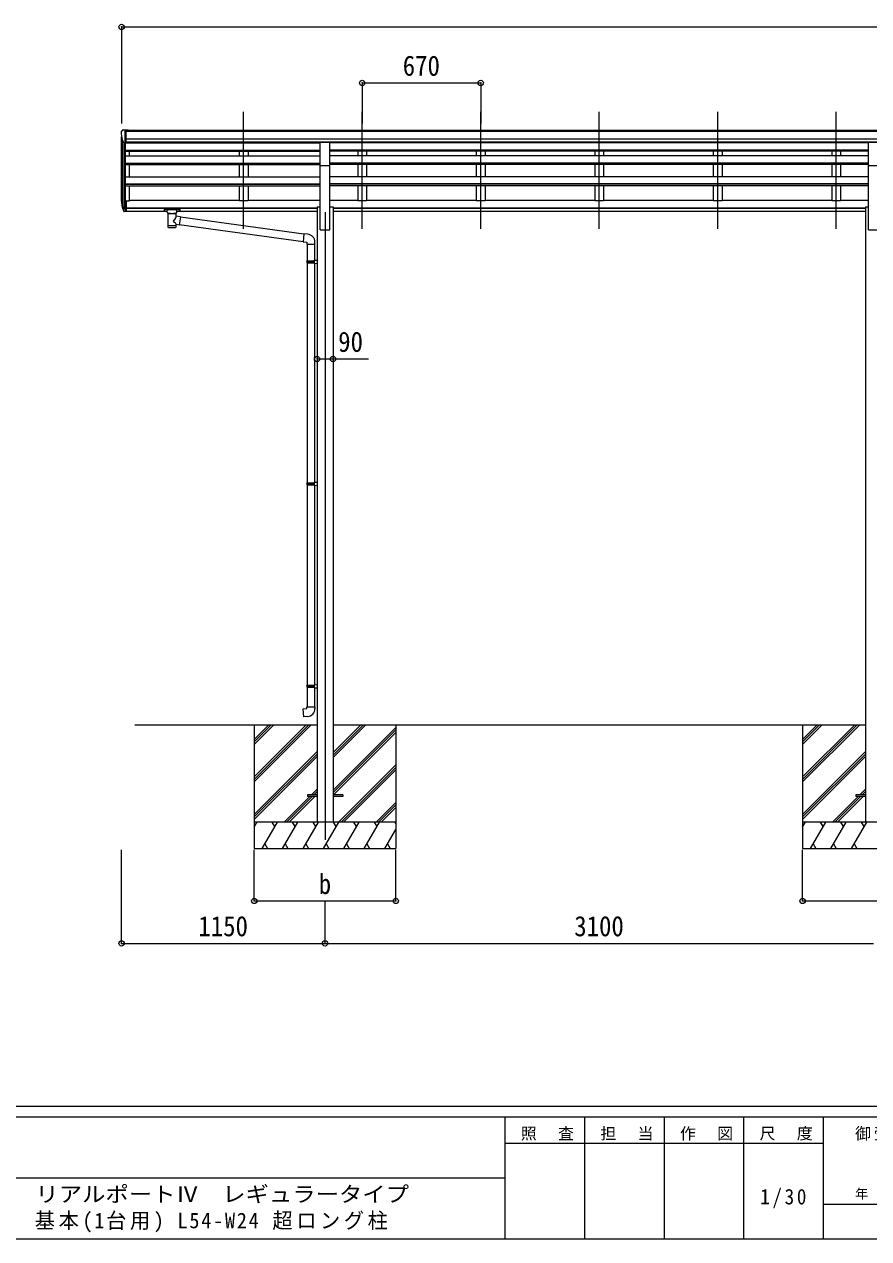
# Model space of a CAD drawing. Units: millimetres at full size, sheet at 1:30. Extents: x -8385 to 8479, y -5853 to 5787.
# Drawn here: x 31 to 4805, y -5853 to 1018 of the extents above; entities that cross this region are included whole.
import ezdxf
from ezdxf.enums import TextEntityAlignment as Align

# ---------------------------------------------------------------- set-up
doc = ezdxf.new("R2010")
doc.units = ezdxf.units.MM
doc.header["$LTSCALE"] = 30
doc.header["$PDMODE"] = 32
doc.header["$PDSIZE"] = 30
for name, color, linetype, lineweight in [('0-0_0', 7, 'Continuous', 9), ('0-1_本体', 4, 'Continuous', 9), ('0-2_部品', 7, 'Continuous', 9), ('0-8_PARTS2', 2, 'Continuous', 9), ('0-A_寸法', 6, 'Continuous', 9), ('F-0_240', 7, 'Continuous', 9)]:
    doc.layers.add(name, color=color, linetype=linetype, lineweight=lineweight)
doc.styles.add('ＭＳ ゴシック', font='')
doc.styles.get('ＭＳ ゴシック').set_extended_font_data('MS Gothic')

msp = doc.modelspace()

# ---------------------------------------------------------------- linework, layer by layer
at = {"layer": '0-0_0'}
for p, q in [((655.16, -2945.47), (1685.96, -2945.47)), ((1331.16, -2945.47), (1331.16, -3645.47)), ((1331.16, -3239.65), (1625.34, -2945.47)), ((1331.16, -3253.79), (1639.48, -2945.47)), ((1331.16, -3267.93), (1653.62, -2945.47)), ((1331.16, -3055.8), (1441.49, -2945.47)), ((1331.16, -3041.66), (1427.35, -2945.47)), ((1331.16, -3027.52), (1413.21, -2945.47)), ((1776.36, -3131.1), (1961.99, -2945.47)), ((1776.36, -3116.96), (1947.85, -2945.47)), ((1776.36, -3102.82), (1933.71, -2945.47)), ((1776.36, -2945.47), (4785.96, -2945.47)), ((2131.16, -2945.47), (2131.16, -3645.47)), ((4431.16, -2945.47), (4431.16, -3645.47)), ((4431.16, -3239.65), (4725.34, -2945.47)), ((4431.16, -3253.79), (4739.48, -2945.47)), ((4431.16, -3267.93), (4753.62, -2945.47)), ((4431.16, -3055.8), (4541.49, -2945.47)), ((4431.16, -3041.66), (4527.35, -2945.47)), ((4431.16, -3027.52), (4513.21, -2945.47)), ((1776.36, -3314.95), (2131.16, -2960.15)), ((1776.36, -3329.09), (2131.16, -2974.29)), ((1778.62, -3340.97), (2131.16, -2988.44)), ((1331.16, -3451.78), (1685.96, -3096.98)), ((1331.16, -3465.92), (1685.96, -3111.13)), ((1331.16, -3480.07), (1685.96, -3125.27)), ((4431.16, -3451.78), (4785.96, -3096.98)), ((4431.16, -3465.92), (4785.96, -3111.13)), ((4431.16, -3480.07), (4785.96, -3125.27)), ((1807.97, -3495.47), (2131.16, -3172.28)), ((1822.11, -3495.47), (2131.16, -3186.43)), ((1836.25, -3495.47), (2131.16, -3200.57)), ((1499.6, -3495.47), (1645.1, -3349.97)), ((1513.74, -3495.47), (1659.24, -3349.97)), ((1527.89, -3495.47), (1673.39, -3349.97)), ((1654.1, -3340.97), (1685.96, -3309.11)), ((1668.24, -3340.97), (1685.96, -3323.26)), ((1682.39, -3340.97), (1685.96, -3337.4)), ((4599.6, -3495.47), (4745.1, -3349.97)), ((4613.74, -3495.47), (4759.24, -3349.97)), ((4627.89, -3495.47), (4773.39, -3349.97)), ((4754.1, -3340.97), (4785.96, -3309.11)), ((4768.24, -3340.97), (4785.96, -3323.26)), ((4782.39, -3340.97), (4785.96, -3337.4)), ((2020.1, -3495.47), (2131.16, -3384.41)), ((2034.24, -3495.47), (2131.16, -3398.56)), ((2048.39, -3495.47), (2131.16, -3412.7)), ((2131.16, -3495.47), (1331.16, -3495.47)), ((1331.16, -3522.98), (1347.04, -3495.47)), ((1375.91, -3645.47), (1462.51, -3495.47)), ((1447.51, -3521.45), (1432.51, -3495.47)), ((1491.38, -3645.47), (1577.98, -3495.47)), ((1562.98, -3521.45), (1547.98, -3495.47)), ((1606.85, -3645.47), (1693.45, -3495.47)), ((1678.45, -3521.45), (1663.45, -3495.47)), ((1722.32, -3645.47), (1808.92, -3495.47)), ((1793.92, -3521.45), (1778.92, -3495.47)), ((1837.79, -3645.47), (1924.39, -3495.47)), ((1909.39, -3521.45), (1894.39, -3495.47)), ((1953.26, -3645.47), (2039.86, -3495.47)), ((2009.86, -3495.47), (2024.86, -3521.45)), ((2125.33, -3495.47), (2131.16, -3505.57)), ((5231.16, -3495.47), (4431.16, -3495.47)), ((4431.16, -3522.98), (4447.04, -3495.47)), ((4475.91, -3645.47), (4562.51, -3495.47)), ((4547.51, -3521.45), (4532.51, -3495.47)), ((4591.38, -3645.47), (4677.98, -3495.47)), ((4662.98, -3521.45), (4647.98, -3495.47)), ((4706.85, -3645.47), (4793.45, -3495.47)), ((4778.45, -3521.45), (4763.45, -3495.47)), ((2068.73, -3645.47), (2131.16, -3537.33)), ((1390.91, -3619.49), (1405.9, -3645.47)), ((1506.38, -3619.49), (1521.37, -3645.47)), ((1621.85, -3619.49), (1636.85, -3645.47)), ((1737.32, -3619.49), (1752.32, -3645.47)), ((1852.79, -3619.49), (1867.79, -3645.47)), ((1968.26, -3619.49), (1983.25, -3645.47)), ((2083.73, -3619.49), (2098.72, -3645.47)), ((4490.91, -3619.49), (4505.9, -3645.47)), ((4606.38, -3619.49), (4621.37, -3645.47)), ((4721.85, -3619.49), (4736.85, -3645.47)), ((1331.16, -3645.47), (2131.16, -3645.47)), ((4431.16, -3645.47), (5231.16, -3645.47))]:
    msp.add_line(p, q, dxfattribs=at)
at = {"layer": '0-1_本体'}
for p, q in [((607.66, 418.65), (5954.66, 418.65)), ((607.66, 413.3), (5954.66, 413.3)), ((581.16, 17.65), (581.16, 381.9)), ((585.44, 363.1), (585.44, -6.61)), ((595.16, 347.74), (595.16, -24.61)), ((601.16, 347.27), (601.16, 19.82)), ((601.16, 347.26), (1703.66, 347.26)), ((607.66, 369.77), (5954.66, 369.77)), ((607.66, 352.1), (5954.66, 352.1)), ((1703.66, 349.73), (607.66, 349.73)), ((1246.16, 349.73), (1246.16, 347.26)), ((1296.16, 349.73), (1296.16, 347.26)), ((4803.66, 347.26), (1758.66, 347.26)), ((1916.16, 349.73), (1916.16, 347.26)), ((1966.16, 349.73), (1966.16, 347.26)), ((2586.16, 349.73), (2586.16, 347.26)), ((2636.16, 349.73), (2636.16, 347.26)), ((3256.16, 349.73), (3256.16, 347.26)), ((3306.16, 349.73), (3306.16, 347.26)), ((3926.16, 349.73), (3926.16, 347.26)), ((3976.16, 349.73), (3976.16, 347.26)), ((4596.16, 349.73), (4596.16, 347.26)), ((4646.16, 349.73), (4646.16, 347.26)), ((601.16, 305.07), (1703.66, 305.07)), ((601.16, 303.67), (1703.66, 303.67)), ((601.16, 299.98), (1703.66, 299.98)), ((626.16, 272.74), (626.16, 299.98)), ((1246.16, 299.98), (1246.16, 272.74)), ((1296.16, 299.98), (1296.16, 272.74)), ((4803.66, 305.07), (1758.66, 305.07)), ((4803.66, 303.67), (1758.66, 303.67)), ((4803.66, 299.98), (1758.66, 299.98)), ((1916.16, 299.98), (1916.16, 272.74)), ((1966.16, 299.98), (1966.16, 272.74)), ((2586.16, 299.98), (2586.16, 272.74)), ((2636.16, 299.98), (2636.16, 272.74)), ((3256.16, 299.98), (3256.16, 272.74)), ((3306.16, 299.98), (3306.16, 272.74)), ((3926.16, 299.98), (3926.16, 272.74)), ((3976.16, 299.98), (3976.16, 272.74)), ((4596.16, 299.98), (4596.16, 272.74)), ((4646.16, 299.98), (4646.16, 272.74)), ((601.16, 272.74), (1703.66, 272.74)), ((601.16, 232.01), (1703.66, 232.01)), ((601.16, 230.52), (1703.66, 230.52)), ((601.16, 223.71), (1703.66, 223.71)), ((626.16, 154.22), (626.16, 223.71)), ((1246.16, 223.71), (1246.16, 154.22)), ((1296.16, 223.71), (1296.16, 154.22)), ((1703.66, -145.47), (1703.66, 218.47)), ((4803.66, 272.74), (1758.66, 272.74)), ((4803.66, 232.01), (1758.66, 232.01)), ((4803.66, 230.52), (1758.66, 230.52)), ((4803.66, 223.71), (1758.66, 223.71)), ((1758.66, -145.47), (1758.66, 218.47)), ((1916.16, 223.71), (1916.16, 154.22)), ((1966.16, 223.71), (1966.16, 154.22)), ((2586.16, 223.71), (2586.16, 154.22)), ((2636.16, 223.71), (2636.16, 154.22)), ((3256.16, 223.71), (3256.16, 154.22)), ((3306.16, 223.71), (3306.16, 154.22)), ((3926.16, 223.71), (3926.16, 154.22)), ((3976.16, 223.71), (3976.16, 154.22)), ((4596.16, 223.71), (4596.16, 154.22)), ((4646.16, 223.71), (4646.16, 154.22)), ((4803.66, -145.47), (4803.66, 218.47)), ((601.16, 154.22), (1703.66, 154.22)), ((4803.66, 154.22), (1758.66, 154.22)), ((601.16, 114.91), (1703.66, 114.91)), ((601.16, 113.43), (1703.66, 113.43)), ((601.16, 103.95), (1703.66, 103.95)), ((626.16, 19), (626.16, 103.95)), ((1246.16, 103.95), (1246.16, 19)), ((4803.66, 114.91), (1758.66, 114.91)), ((4803.66, 113.43), (1758.66, 113.43)), ((4803.66, 103.95), (1758.66, 103.95)), ((1916.16, 103.95), (1916.16, 19)), ((2586.16, 103.95), (2586.16, 19)), ((3256.16, 103.95), (3256.16, 19)), ((3926.16, 103.95), (3926.16, 19)), ((4596.16, 103.95), (4596.16, 19)), ((607.66, 19), (626.16, 19)), ((626.16, 23.8), (1246.16, 23.8)), ((1296.16, 23.8), (1703.66, 23.8)), ((1758.66, 23.8), (1916.16, 23.8)), ((1966.16, 23.8), (2586.16, 23.8)), ((2636.16, 23.8), (3256.16, 23.8)), ((3306.16, 23.8), (3926.16, 23.8)), ((3976.16, 23.8), (4596.16, 23.8)), ((4646.16, 23.8), (4803.66, 23.8)), ((607.66, -20.51), (1685.96, -20.51)), ((607.66, -21.89), (1685.96, -21.89)), ((607.66, -39.07), (839.16, -39.07)), ((893.16, -39.07), (1685.96, -39.07)), ((1685.96, -15.47), (1703.66, -15.47)), ((1685.96, -15.47), (1685.96, -3495.47)), ((1758.66, -15.47), (1776.36, -15.47)), ((1776.36, -15.47), (1776.36, -3495.47)), ((1776.36, -20.51), (4785.96, -20.51)), ((1776.36, -21.89), (4785.96, -21.89)), ((1776.36, -39.07), (4785.96, -39.07)), ((4785.96, -15.47), (4803.66, -15.47)), ((4785.96, -15.47), (4785.96, -3495.47)), ((1703.66, -145.47), (1758.66, -145.47)), ((4803.66, -145.47), (4858.66, -145.47))]:
    msp.add_line(p, q, dxfattribs=at)
for points in [[(1758.66, 349.73), (4621.16, 349.61), (4803.66, 349.61)], [(1296.16, 103.95), (1296.16, 19), (1246.16, 19)], [(1966.16, 103.95), (1966.16, 19), (1916.16, 19)], [(2636.16, 103.95), (2636.16, 19), (2586.16, 19)], [(3306.16, 103.95), (3306.16, 19), (3256.16, 19)], [(3976.16, 103.95), (3976.16, 19), (3926.16, 19)], [(4646.16, 103.95), (4646.16, 19), (4596.16, 19)]]:
    msp.add_lwpolyline(points, dxfattribs=at)
at = {"layer": '0-2_部品'}
for p, q in [((586.07, 419.68), (582, 413.88)), ((589.16, 420.25), (586.83, 420.11)), ((589.16, 420.25), (607.66, 420.25)), ((601.16, 347.27), (601.16, 420.25)), ((607.66, 420.25), (617.66, 420.16)), ((607.66, 348.27), (607.66, 420.25)), ((617.66, 418.65), (617.66, 420.16)), ((579.16, 410.88), (579.16, 410.25)), ((593.54, 349.08), (584.26, 365.15)), ((601.16, 347.27), (595.95, 347.59)), ((607.66, 348.27), (601.16, 348.27)), ((1703.66, 350.38), (1758.66, 350.38)), ((1703.66, 218.31), (1703.66, 350.38)), ((1758.66, 218.31), (1758.66, 350.38)), ((4803.66, 350.38), (4858.66, 350.38)), ((4803.66, 218.31), (4803.66, 350.38)), ((1703.66, 218.31), (1758.66, 218.31)), ((4803.66, 218.31), (4858.66, 218.31)), ((601.16, 19.82), (601.16, -42.06)), ((607.66, 19.82), (601.16, 19.82)), ((607.66, 19.82), (607.66, -41.24)), ((583.55, -6.22), (593.72, -25.39)), ((594.73, -24.14), (584.97, -5.72)), ((586.14, -23.07), (593.72, -40.56)), ((601.16, -24.89), (596.03, -24.89)), ((601.16, -26.89), (596.32, -26.89)), ((601.16, -42.06), (596.32, -42.06)), ((607.66, -18.49), (601.16, -18.49)), ((607.66, -23.89), (601.16, -23.89)), ((607.66, -41.24), (601.16, -41.24)), ((822.66, -26.95), (822.66, -37.71)), ((822.66, -27.14), (822.66, -28.68)), ((824.66, -26.29), (907.66, -26.29)), ((824.66, -28.47), (907.66, -28.47)), ((824.66, -38.38), (839.16, -38.38)), ((839.16, -45.18), (839.16, -34.91)), ((843.26, -49.68), (843.24, -129.98)), ((889.06, -67.26), (889.06, -49.67)), ((914.28, -71.16), (889.06, -67.25)), ((893.16, -45.18), (893.16, -34.91)), ((893.16, -38.38), (907.66, -38.38)), ((909.66, -26.95), (909.66, -37.71)), ((889.08, -129.98), (889.06, -113.35)), ((889.06, -113.6), (907.26, -116.42)), ((914.28, -71.16), (907.26, -116.42)), ((1608.24, -213.79), (907.26, -116.42)), ((914.28, -71.16), (1612.25, -167.96)), ((1633.08, -169.78), (1612.25, -167.96)), ((1628.16, -225.53), (1674.16, -225.53)), ((1630.16, -225.53), (1630.16, -319.53)), ((1672.16, -225.53), (1672.16, -316.97)), ((1674.16, -225.53), (1674.16, -214.61)), ((1628.16, -321.53), (1629.16, -319.53)), ((1628.16, -321.53), (1672.16, -321.53)), ((1628.16, -321.53), (1628.16, -329.53)), ((1628.16, -329.53), (1672.16, -329.53)), ((1628.16, -329.53), (1629.16, -331.53)), ((1629.16, -319.53), (1672.16, -319.53)), ((1629.16, -331.53), (1672.16, -331.53)), ((1630.16, -331.53), (1630.16, -1575.72)), ((1667.68, -321.53), (1667.25, -319.53)), ((1670.16, -317.03), (1686.16, -316.56)), ((1670.16, -319.03), (1670.16, -317.03)), ((1670.16, -319.03), (1672.16, -319.03)), ((1670.16, -334.03), (1670.16, -332.03)), ((1670.16, -334.03), (1686.16, -334.5)), ((1672.16, -334.09), (1672.16, -1573.16)), ((1686.16, -316.56), (1686.16, -334.5)), ((1628.16, -1577.72), (1629.16, -1575.72)), ((1628.16, -1577.72), (1672.16, -1577.72)), ((1628.16, -1577.72), (1628.16, -1585.72)), ((1629.16, -1575.72), (1672.16, -1575.72)), ((1667.68, -1577.72), (1667.25, -1575.72)), ((1670.16, -1573.22), (1686.16, -1572.75)), ((1670.16, -1575.22), (1670.16, -1573.22)), ((1670.16, -1575.22), (1672.16, -1575.22)), ((1686.16, -1572.75), (1686.16, -1590.69)), ((1628.16, -1585.72), (1672.16, -1585.72)), ((1628.16, -1585.72), (1629.16, -1587.72)), ((1629.16, -1587.72), (1672.16, -1587.72)), ((1630.16, -1587.72), (1630.16, -2720.88)), ((1670.16, -1590.22), (1670.16, -1588.22)), ((1670.16, -1590.22), (1686.16, -1590.69)), ((1672.16, -1590.28), (1672.16, -2718.32)), ((1628.16, -2722.88), (1629.16, -2720.88)), ((1628.16, -2722.88), (1672.16, -2722.88)), ((1628.16, -2722.88), (1628.16, -2730.88)), ((1628.16, -2730.88), (1672.16, -2730.88)), ((1628.16, -2730.88), (1629.16, -2732.88)), ((1629.16, -2720.88), (1672.16, -2720.88)), ((1629.16, -2732.88), (1672.16, -2732.88)), ((1630.16, -2732.88), (1630.16, -2842.88)), ((1667.68, -2722.88), (1667.25, -2720.88)), ((1670.16, -2718.38), (1686.16, -2717.91)), ((1670.16, -2720.38), (1670.16, -2718.38)), ((1670.16, -2720.38), (1672.16, -2720.38)), ((1670.16, -2735.38), (1670.16, -2733.38)), ((1670.16, -2735.38), (1686.16, -2735.85)), ((1672.16, -2735.44), (1672.16, -2842.88)), ((1686.16, -2717.91), (1686.16, -2735.85)), ((1628.16, -2842.88), (1674.16, -2842.88)), ((1628.16, -2852.88), (1628.16, -2842.88)), ((1674.16, -2842.88), (1674.16, -2853.79))]:
    msp.add_line(p, q, dxfattribs=at)
at = {"layer": '0-2_部品', "color": 4}
for p, q in [((1631.36, -3340.97), (1631.36, -3349.97)), ((1686.16, -3340.97), (1631.36, -3340.97)), ((1686.16, -3349.97), (1631.36, -3349.97)), ((1830.96, -3340.97), (1776.16, -3340.97)), ((4731.16, -3340.97), (4731.16, -3349.97)), ((4785.96, -3340.97), (4731.16, -3340.97)), ((4785.96, -3349.97), (4731.16, -3349.97))]:
    msp.add_line(p, q, dxfattribs=at)
at = {"layer": '0-2_部品'}
for points in [[(822.66, -26.95), (822.7, -26.76), (822.78, -26.62), (822.88, -26.53), (822.98, -26.47), (823.1, -26.42), (823.39, -26.36), (823.88, -26.31), (824.43, -26.29), (824.66, -26.29)], [(822.66, -37.71), (822.7, -37.91), (822.78, -38.04), (822.88, -38.14), (822.98, -38.2), (823.1, -38.24), (823.39, -38.31), (823.88, -38.35), (824.43, -38.37), (824.66, -38.38)], [(839.2, -45.13), (839.17, -45.48), (839.42, -46.44), (839.94, -47.32), (840.75, -48.16), (841.86, -48.96), (843.26, -49.68)], [(889.06, -49.67), (889.29, -49.58), (890.65, -48.84), (891.76, -48), (892.52, -47.13), (892.98, -46.23), (893.15, -45.34)], [(907.66, -26.29), (908.01, -26.29), (908.54, -26.32), (908.99, -26.37), (909.3, -26.45), (909.47, -26.54), (909.59, -26.68), (909.65, -26.86), (909.66, -26.95)], [(907.66, -38.38), (908.01, -38.37), (908.54, -38.35), (908.99, -38.3), (909.3, -38.22), (909.47, -38.12), (909.59, -37.98), (909.65, -37.8), (909.66, -37.71)], [(1612.25, -167.96), (1608.24, -213.79), (1628.16, -215.53), (1628.16, -225.53)], [(1667.68, -321.53), (1667.68, -329.53), (1667.25, -331.53)], [(1670.16, -332.03), (1672.16, -332.03), (1672.16, -319.03)], [(1667.68, -1577.72), (1667.68, -1585.72), (1667.25, -1587.72)], [(1670.16, -1588.22), (1672.16, -1588.22), (1672.16, -1575.22)], [(1667.68, -2722.88), (1667.68, -2730.88), (1667.25, -2732.88)], [(1670.16, -2733.38), (1672.16, -2733.38), (1672.16, -2720.38)], [(1633.08, -2898.62), (1612.25, -2900.45), (1608.24, -2854.62), (1628.16, -2852.88)]]:
    msp.add_lwpolyline(points, dxfattribs=at)
at = {"layer": '0-2_部品', "color": 4}
msp.add_lwpolyline([(1830.96, -3340.97), (1830.96, -3349.97), (1776.16, -3349.97)], dxfattribs=at)
at = {"layer": '0-2_部品'}
for centre, radius, start, end in [((582.16, 410.88), 3, 93, 180), ((586.89, 419.11), 1, 93.5, 145), ((781.16, 410.25), 202, 180, 192.90261), ((596.13, 350.58), 3, 210, 266.5), ((669.82, 15.95), 89.07, 174.49576, 194.41188), ((669.11, 20.23), 88.05, 177.22392, 197.21071), ((714.38, 13.01), 133.22, 183.27987, 195.71302), ((596.32, -23.89), 3, 210, 270), ((596.32, -39.06), 3, 210, 270), ((596.03, -23.39), 1.5, 210, 270), ((1629.16, -214.61), 45, 0, 85), ((1629.16, -2853.79), 45, 275, 0)]:
    msp.add_arc(centre, radius, start, end, dxfattribs=at)
for centre, major_axis, ratio, start_param, end_param in [((824.66, -28.68), (2, 0), 0.109601, 1.5707963, 3.1415927), ((866.16, -34.91), (27, 0), 0.122176, 6.2831853, 9.424778), ((866.17, -50.14), (-22.91, 0.42), 0.072511, 0.0008029, 1.5715993), ((866.17, -51.76), (-22.91, 0.42), 0.072511, 0.0008029, 1.5715993), ((866.15, -50.14), (22.92, 0.42), 0.07247, 4.71158, 6.2823764), ((866.15, -51.76), (22.92, 0.42), 0.07247, 4.71158, 6.2823764), ((866.16, -93.8), (-22.81, -26.62), 0.234429, 1.6855472, 3.1268519), ((877.16, -45.18), (16, 0), 0.361356, 6.2636979, 6.2831853), ((907.66, -28.68), (2, 0), 0.109601, 0, 1.5707963), ((866.16, -129.98), (22.92, 0), 0.101955, 3.1415499, 6.2833984), ((866.16, -117.53), (22.91, 0), 0.122865, 3.1415927, 6.2831853), ((868.72, -91.15), (20.32, -22.25), 0.045535, 0.0389954, 1.3075346)]:
    msp.add_ellipse(centre, major_axis=major_axis, ratio=ratio, start_param=start_param, end_param=end_param, dxfattribs=at)
at = {"layer": '0-8_PARTS2'}
for p, q in [((1271.16, -139.27), (1271.16, 523.26)), ((1941.16, -139.27), (1941.16, 523.26)), ((2611.16, -139.27), (2611.16, 523.26)), ((3281.16, -139.27), (3281.16, 523.26)), ((3951.16, -139.27), (3951.16, 523.26)), ((4621.16, -139.27), (4621.16, 523.26)), ((1731.16, -45.47), (1731.16, -3595.47))]:
    msp.add_line(p, q, dxfattribs=at)
at = {"layer": '0-A_寸法'}
for p, q in [((581.16, 1002.89), (581.16, 457.26)), ((581.16, 1002.89), (5981.16, 1002.89)), ((1941.16, 686.27), (1941.16, 457.26)), ((1941.16, 686.27), (2611.16, 686.27)), ((2611.16, 686.27), (2611.16, 457.26)), ((1686.16, -875.65), (1776.16, -875.65)), ((1776.16, -875.65), (1976.16, -875.65)), ((581.16, -4181.84), (581.16, -3652.89)), ((1331.16, -3941.86), (1331.16, -3652.89)), ((2131.16, -3941.86), (2131.16, -3652.89)), ((4431.16, -3941.86), (4431.16, -3652.89)), ((1331.16, -3941.86), (2131.16, -3941.86)), ((1731.16, -4181.84), (1731.16, -3941.86)), ((4431.16, -3941.86), (5231.16, -3941.86)), ((581.16, -4181.84), (1731.16, -4181.84)), ((1731.16, -4181.84), (4831.16, -4181.84))]:
    msp.add_line(p, q, dxfattribs=at)
for p in [(581.16, 1002.89), (1941.16, 686.27), (2611.16, 686.27), (1686.16, -875.65), (1776.16, -875.65), (1331.16, -3941.86), (2131.16, -3941.86), (4431.16, -3941.86), (581.16, -4181.84), (1731.16, -4181.84)]:
    msp.add_point(p, dxfattribs=at)
at = {"layer": 'F-0_240', "color": 5}
for p, q in [((-8385.45, -5102.66), (8054.55, -5102.66)), ((-8385.45, -5162.66), (5387.79, -5162.66)), ((2747.79, -5162.66), (2747.79, -5852.66)), ((3197.79, -5162.66), (3197.79, -5852.66)), ((3647.79, -5162.66), (3647.79, -5852.66)), ((4097.79, -5162.66), (4097.79, -5852.66)), ((4547.79, -5162.66), (4547.79, -5852.66)), ((2747.79, -5312.66), (4547.79, -5312.66)), ((-3402.21, -5507.66), (2747.79, -5507.66)), ((4547.79, -5657.66), (5387.79, -5657.66)), ((-8385.45, -5852.66), (8054.55, -5852.66))]:
    msp.add_line(p, q, dxfattribs=at)

# ---------------------------------------------------------------- texts
at = {"layer": '0-A_寸法', "color": 7, "style": 'ＭＳ ゴシック', "width": 0.9}
for s, p in [('670', (2170.41, 692.27)), ('90', (1805.66, -869.65)), ('b', (1695.91, -3936.86)), ('1150', (1015.16, -4175.84)), ('3100', (3140.16, -4175.84))]:
    msp.add_text(s, height=114.4, dxfattribs=at).set_placement(p, align=Align.BOTTOM_LEFT)
at = {"layer": 'F-0_240', "style": 'ＭＳ ゴシック', "width": 1.1}
msp.add_text('リアルポートⅣ\u3000レギュラータイプ', height=87.98, dxfattribs=at).set_placement((93.72, -5671.05), align=Align.BOTTOM_LEFT)
at = {"layer": 'F-0_240', "style": 'ＭＳ ゴシック'}
msp.add_text('年\u3000\u3000月\u3000\u3000日', height=54.99, dxfattribs=at).set_placement((4727.79, -5642.66), align=Align.BOTTOM_LEFT)
at = {"layer": 'F-0_240', "attachment_point": 7, "style": 'ＭＳ ゴシック'}
for s, insert, char_height in [('\\T1.17;照\u3000査', (2837.79, -5297.66), 65.98), ('\\T1.17;担\u3000当', (3287.79, -5297.66), 65.98), ('\\T1.17;作\u3000図', (3737.79, -5297.66), 65.98), ('\\T1.17;尺\u3000度', (4187.79, -5297.66), 65.98), ('\\T1.17;御受領印', (4727.79, -5297.66), 65.98), ('\\T1.28;\\W0.9;1/30', (4191.54, -5680.16), 87.98), ('\\T1.18;\\W0.95;基本(1台用)\\~L54-W24\\~超ロング柱', (90.66, -5817.05), 87.98)]:
    msp.add_mtext(s, dxfattribs=dict(at, insert=insert, char_height=char_height))

doc.saveas('drawing.dxf')
